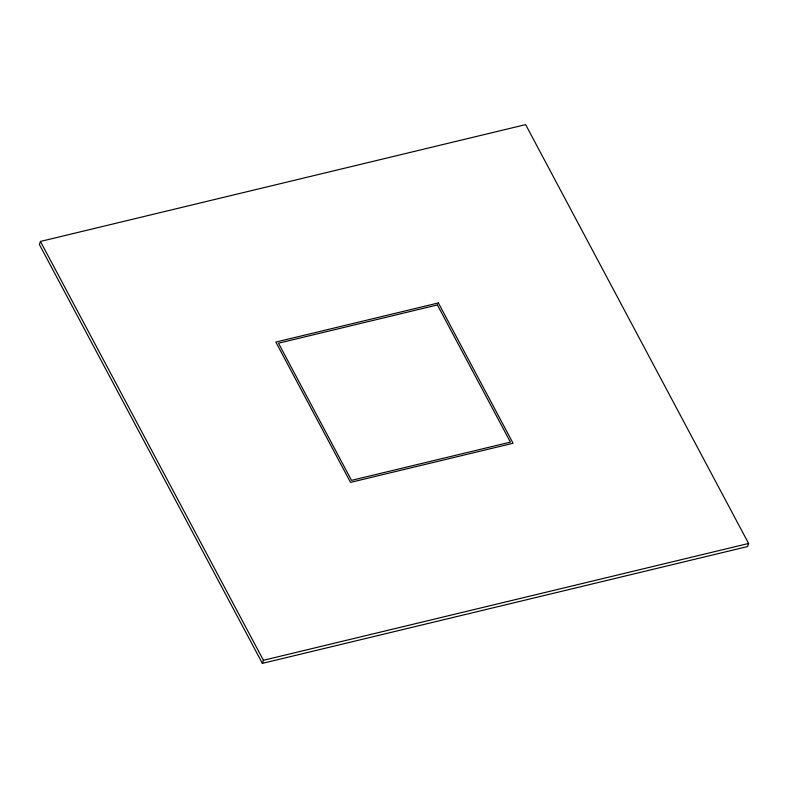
<?xml version="1.0" encoding="UTF-8"?>
<svg xmlns="http://www.w3.org/2000/svg" width="788" height="788" viewBox="0 0 788 788"><rect width="100%" height="100%" fill="white"/><g stroke="black" fill="none" stroke-linecap="round" stroke-linejoin="round"><path stroke-width="1.18" d="M40.444 241.443L39.4 244.536L262.374 663.378L747.556 546.557L748.6 543.464L525.626 124.622L40.444 241.443L263.419 660.285L262.374 663.378M263.419 660.285L748.6 543.464M438.374 302.937L275.839 342.071L350.532 482.384L513.067 443.25L438.374 302.937M437.389 304.946L278.489 343.204L351.517 480.375L510.417 442.117L437.389 304.946"/></g></svg>
